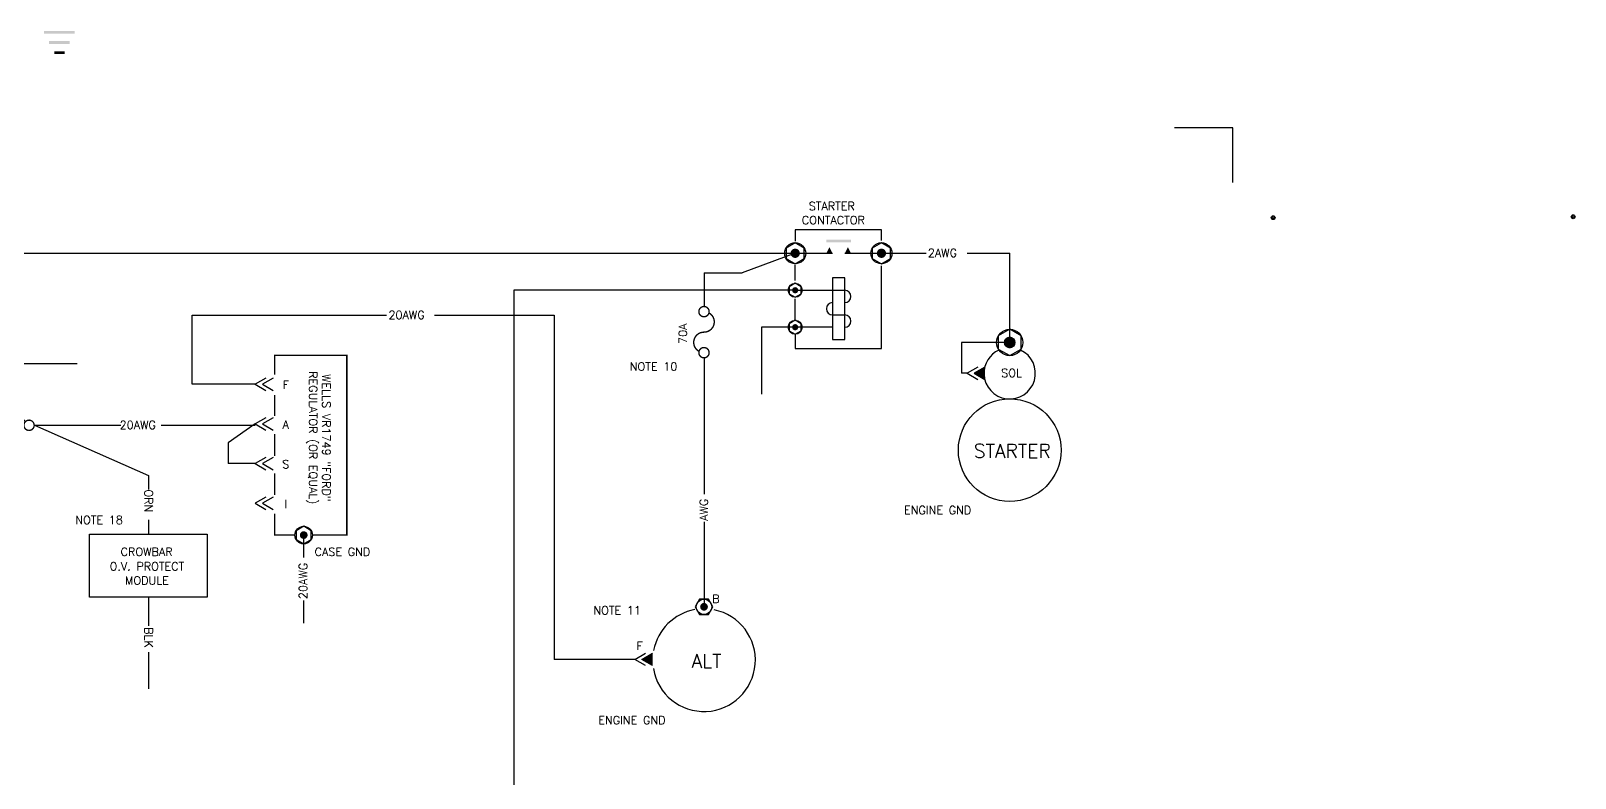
# Model space of a CAD drawing. Extents: x -0.4 to 31.2, y -19.7 to 25.2.
# Drawn here: x 7.79 to 19.07, y 6.11 to 11.57 of the extents above; entities that cross this region are included whole.
import ezdxf
from ezdxf.enums import TextEntityAlignment as Align

# ---------------------------------------------------------------- set-up
doc = ezdxf.new("R2010")
doc.units = 0
doc.header["$LTSCALE"] = 0.5
doc.linetypes.add('HIDDEN', pattern=[0])
doc.layers.get('0').update_dxf_attribs({"linetype": 'CONTINUOUS'})
doc.styles.get("Standard").update_dxf_attribs({"font": 'ROMANS'})

# ---------------------------------------------------------------- blocks, each defined once
blk = doc.blocks.new('SPADETERM')
at = {"color": 0}
for p, q in [((0, 0), (-0.09778629398190475, 0.0564569431535098)), ((-0.09778629398190475, -0.0564569431535098), (0, 0)), ((0.06509466086077254, 0), (-0.03269163312113221, 0.0564569431535098)), ((-0.03269163312113221, -0.0564569431535098), (0.06509466086077254, 0))]:
    blk.add_line(p, q, dxfattribs=at)
blk = doc.blocks.new('SPADTERM')
at = {"color": 0, "xscale": 0.8, "yscale": 0.8, "zscale": 0.8, "rotation": 270}
blk.add_blockref('SPADETERM', (0, 0.05207572868861732), dxfattribs=at)
blk = doc.blocks.new('FUSE')
at = {"color": 0, "const_width": 0.01}
blk.add_lwpolyline([(0.1404259733037172, -0.03625724772812688, -729.2147678623838), (0.1406250000000036, -0.03630921887069505, -0.7745966692415445), (0, 0, 0.7745966692414826), (-0.1406250000000036, 0.03630921887069505, 55.55771820439573), (-0.1380376597728556, 0.03554085559310494, 55.55771820439573)], format="xyb", dxfattribs=at)
blk = doc.blocks.new('CB')
at = {"color": 0, "const_width": 0.01}
for points in [[(-0.1875, 0.1499999999999986), (-0.1125000000000007, 0.1499999999999986)], [(-0.1500000000000021, 0.08409902576697448), (-0.1500000000000021, 0.1499999999999986)]]:
    blk.add_lwpolyline(points, dxfattribs=at)
for points in [[(-0.3047399613886519, -0.03719923071831133, 273.9696988207883), (-0.3052825490245326, -0.0371260646420204, 273.9696988207883)], [(-0.02704903082498689, 0.02597306164975421, 0.4727572666355321), (-0.2729509691754153, 0.02597306164926749, 0.4727572666355321)], [(-0.005842398127015258, -0.03704208935961262, 692.0208592420624), (-0.006056408857205042, -0.03700770070883053, 692.0208592420624)]]:
    blk.add_lwpolyline(points, format="xyb", dxfattribs=at)
blk = doc.blocks.new('DOT')
at = {"color": 0}
for radius in [0.02, 0.01]:
    blk.add_circle((8.1, 9.6), radius, dxfattribs=at)
blk = doc.blocks.new('GND')
at = {"color": 0}
for points in [[(5.2875, 6.46), (5.2875, 6.44), (5.5125, 6.46), (5.5125, 6.44)], [(5.325, 6.385), (5.325, 6.365), (5.475, 6.385), (5.475, 6.365)], [(5.4375, 6.29), (5.4375, 6.31), (5.3625, 6.29), (5.3625, 6.31)]]:
    blk.add_trace(points, dxfattribs=at)
blk = doc.blocks.new('CORNERS')
at = {"color": 0}
blk.add_lwpolyline([(17, 10.60127889820343), (17, 10.99999999999999), (16.57433492604115, 10.99999999999999)], dxfattribs=at)

msp = doc.modelspace()

# ---------------------------------------------------------------- linework, layer by layer
at = {"color": 0}
for p, q in [((6.589930838815071, 9.945442326394389), (13.37433329204255, 9.945442326394389)), ((13.37433329204255, 9.945442326394389), (12.98781923641054, 9.803796984924865)), ((13.39542445069907, 9.945442326394389), (13.64693828136296, 9.945442326394389)), ((13.73693828136287, 9.945442326394389), (14.00433329204255, 9.945442326394389)), ((14.00433329204255, 9.945442326394389), (14.33171851052282, 9.945442326394389)), ((14.62970391743742, 9.945442326394389), (14.94132993321691, 9.945442326394389)), ((14.94132993321691, 9.293880837359158), (14.94132993321691, 9.945442326394389)), ((12.70822799837319, 9.803796984924865), (12.70822799837319, 9.556133926315685)), ((12.70822799837319, 9.803796984924865), (12.98781923641054, 9.803796984924865)), ((13.64693828136296, 9.765442326394034), (13.64693828136296, 9.315442326394479)), ((13.73693828136287, 9.765442326394034), (13.64693828136296, 9.765442326394034)), ((13.73693828136287, 9.315442326394479), (13.73693828136287, 9.765442326394034)), ((13.37433329204255, 9.67544232639439), (11.31913159955399, 9.67544232639439)), ((11.31913159955399, 9.67544232639439), (11.31913159955398, 4.931107705121871)), ((13.3749357057466, 9.67544232639412), (13.73693828136287, 9.67544232639412)), ((8.97055636858898, 8.98913375323713), (8.97055636858898, 9.492582965763606)), ((8.97055636858898, 9.492582965763606), (10.38864495679197, 9.492582965763606)), ((10.74084218722348, 9.492582965763606), (11.61335056069763, 9.492582965763606)), ((11.61335056069763, 9.492582965763606), (11.61335056069763, 6.978868760886161)), ((13.64693828136296, 9.4954423263943), (13.73693828136287, 9.4954423263943)), ((13.37433329204255, 9.40544232639439), (13.12779006236128, 9.40544232639439)), ((13.12779006236128, 9.40544232639439), (13.12779006236128, 8.915528988292607)), ((13.64693828136296, 9.40544232639439), (13.37433329204255, 9.405442326394393)), ((13.64693828136296, 9.315442326394479), (13.73693828136287, 9.315442326394479)), ((14.94132993321691, 9.293880837359158), (14.5893668748648, 9.293880837359158)), ((14.5893668748648, 9.293880837359158), (14.5893668748648, 9.06888083735938)), ((8.12900334199572, 9.139133753237129), (7.607350048091175, 9.139133753237129)), ((12.70822799837319, 9.182864092003662), (12.70822799837319, 8.184861373661033)), ((14.62963230831174, 9.06888083735938), (14.5893668748648, 9.06888083735938)), ((9.430259025987999, 8.98913375323713), (8.97055636858898, 8.98913375323713)), ((7.81880871517126, 8.68913375323713), (8.448105634238674, 8.68913375323713)), ((7.81880871517126, 8.68913375323713), (8.649776711251311, 8.322211311575112)), ((8.743099615170689, 8.68913375323713), (9.430259025987999, 8.68913375323713)), ((9.430259025987999, 8.699133753237131), (9.233389232096538, 8.560120876909302)), ((9.233389232096538, 8.560120876909302), (9.233389232096538, 8.40913375323713)), ((9.430259025987999, 8.40913375323713), (9.233389232096538, 8.40913375323713)), ((8.649776711251311, 8.322211311575112), (8.649776711251311, 8.219887090941363)), ((8.649776711251311, 7.998600604114571), (8.649776711251311, 7.893735187108421)), ((12.70822799837319, 7.983097495045822), (12.70822799837319, 7.363410230455504)), ((8.220274726122122, 7.89373518710842), (9.079278696380499, 7.893735187108421)), ((8.220274726122122, 7.432811222030634), (8.220274726122122, 7.89373518710842)), ((9.079278696380499, 7.893735187108421), (9.079278696380499, 7.432811222030634)), ((9.78446115439025, 7.723657450812815), (9.78446115439025, 7.887219746376086)), ((9.079278696380499, 7.432811222030634), (8.220274726122122, 7.432811222030634)), ((8.649776711251311, 7.432811222030634), (8.649776711251311, 7.224097797624871)), ((9.78446115439025, 7.243455902299413), (9.78446115439025, 7.41011734015625)), ((8.649776711251311, 7.03298672216611), (8.649776711251311, 6.764255255558286)), ((12.20218515547508, 6.978868760886161), (11.61335056069763, 6.978868760886161))]:
    msp.add_line(p, q, dxfattribs=at)
at = {"color": 0, "linetype": 'HIDDEN'}
for points in [[(13.37433329204255, 10.11619554974496), (13.37433329204255, 10.03495502284798)], [(14.00433329204255, 10.03820724695762), (14.00433329204255, 10.11619554974496), (13.37446491775031, 10.11619554974496)], [(13.37281379780447, 9.857708808872545), (13.37281379780447, 9.747595461255067)], [(13.37433329204255, 9.34869240442739), (13.37433329204255, 9.249875986378573), (14.00433329204255, 9.249875986378573), (14.00433329204255, 9.8544565847629)], [(13.37281379780447, 9.61314656414557), (13.37281379780447, 9.460213554396994)]]:
    msp.add_lwpolyline(points, dxfattribs=at)
at = {"color": 0}
for points in [[(13.44090009567851, 9.983874688392707), (13.37433329204255, 10.02230705039102), (13.30776648840658, 9.983874688392707), (13.30776648840658, 9.907009964396071), (13.37433329204255, 9.868577602397757), (13.44090009567851, 9.907009964396071)], [(14.07090009567851, 9.983874688392707), (14.00433329204255, 10.02230705039102), (13.93776648840658, 9.983874688392707), (13.93776648840658, 9.907009964396071), (14.00433329204255, 9.868577602397757), (14.07090009567851, 9.907009964396071)], [(13.41871116113319, 9.701063901059932), (13.37433329204255, 9.726685475725478), (13.3299554229519, 9.701063901059932), (13.3299554229519, 9.649820751728846), (13.37433329204255, 9.6241991770633), (13.41871116113319, 9.649820751728846)], [(13.41871116113319, 9.431063901059932), (13.37433329204255, 9.456685475725479), (13.3299554229519, 9.431063901059932), (13.3299554229519, 9.379820751728847), (13.37433329204255, 9.3541991770633), (13.41871116113319, 9.379820751728847)], [(15.02453843776187, 9.341921289857051), (14.94132993321691, 9.389961742354949), (14.85812142867196, 9.341921289857051), (14.85812142867196, 9.24584038486126), (14.94132993321691, 9.197799932363367), (15.02453843776187, 9.24584038486126)], [(9.839933490753552, 7.919246714708017), (9.78446115439025, 7.951273683039947), (9.728988818026949, 7.919246714708017), (9.728988818026949, 7.855192778044156), (9.78446115439025, 7.823165809712222), (9.839933490753552, 7.855192778044156)], [(12.67620103004126, 7.418882566818809), (12.64417406170933, 7.363410230455507), (12.67620103004126, 7.307937894092206), (12.74025496670512, 7.307937894092206), (12.77228193503705, 7.363410230455507), (12.74025496670512, 7.418882566818809)]]:
    msp.add_lwpolyline(points, close=True, dxfattribs=at)
for points, const_width in [([(13.35745829204257, 9.945442326394389, 1), (13.39120829204253, 9.945442326394389, 1)], 0.03374999999996624), ([(13.98745829204257, 9.945442326394389, 1), (14.02120829204253, 9.945442326394389, 1)], 0.03374999999996624), ([(13.36308329204256, 9.67544232639439, 1), (13.38558329204253, 9.67544232639439, 1)], 0.0224999999999775), ([(13.36308329204256, 9.40544232639439, 1), (13.38558329204253, 9.40544232639439, 1)], 0.0224999999999775), ([(14.92023618321694, 9.293880837359158, 1), (14.96242368321689, 9.293880837359158, 1)], 0.04218749999995781), ([(9.770398654390263, 7.887219746376086, 1), (9.798523654390237, 7.887219746376086, 1)], 0.02812499999997187), ([(12.70822799837319, 7.34934773045552, 1), (12.70822799837319, 7.377472730455491, 1)], 0.02812499999997187)]:
    msp.add_lwpolyline(points, format="xyb", close=True, dxfattribs=dict(at, const_width=const_width))
at = {"color": 0, "const_width": 0.01}
for points in [[(9.879791551470694, 9.199701909756111), (9.573075109651509, 9.199701909756111), (9.573075109651509, 9.058002166420579)], [(9.848515091054109, 7.887219746376086), (10.09924575571712, 7.887219746376086), (10.09924575571712, 9.199701909756111), (9.813141226487685, 9.199701909756111)], [(9.573075109651509, 8.911470547544603), (9.573075109651509, 8.757018257737107)], [(9.573075109651509, 8.626327911736594), (9.573075109651509, 8.463955019985157)], [(9.573075109651509, 8.337224974956614), (9.573075109651509, 8.17921562236314)], [(9.573075109651509, 8.0448237625983), (9.573075109651509, 7.887219746376086), (9.720407217726391, 7.887219746376086)]]:
    msp.add_lwpolyline(points, dxfattribs=at)
at = {"color": 0}
for centre, radius in [((13.37433329204255, 9.945442326394389), 0.07686472399663248), ((14.00433329204255, 9.945442326394389), 0.07686472399663248), ((13.37433329204255, 9.67544232639439), 0.05124314933108796), ((13.37433329204255, 9.40544232639439), 0.05124314933108796), ((14.94132993321691, 9.293880837359158), 0.09608090499579061), ((14.94132993321691, 9.293880837359158), 0.03749999999996215), ((14.94132993321691, 8.507929058268843), 0.374999999999625), ((9.78446115439025, 7.887219746376086), 0.06405393666385996), ((12.70822799837319, 7.363410230455507), 0.05624999999994455)]:
    msp.add_circle(centre, radius, dxfattribs=at)
for centre, radius, start, end in [((13.73693828136287, 9.630442326394164), 0.04499999999995458, 270, 90), ((13.64693828136296, 9.540442326394253), 0.04499999999995511, 90, 270), ((13.73693828136287, 9.450442326394345), 0.04499999999995458, 270, 90), ((14.94132993321691, 9.06888083735938), 0.1874999999998125, 114.8711614151922, 181.7134546468403), ((14.94132993321691, 9.06888083735938), 0.1874999999998125, 181.7134546468403, 65.12883858481136), ((12.70822799837319, 6.973719876599361), 0.374999999999625, 189.5288726264197, 78.47662340073997), ((12.70822799837319, 6.973719876599361), 0.374999999999625, 100.3237550180997, 169.0232062297209)]:
    msp.add_arc(centre, radius, start, end, dxfattribs=at)
for points in [[(13.64693828136295, 9.945442326394389), (13.62443828136298, 9.990442326394348), (13.601938281363, 9.945442326394389)], [(13.73693828136286, 9.945442326394389), (13.75943828136284, 9.990442326394348), (13.78193828136282, 9.945442326394389)], [(14.68170803700036, 9.06888083735938), (14.75993707218588, 9.114046391882187), (14.75993707218588, 9.023715282836573)], [(12.2542608841637, 6.978868760886161), (12.33248991934922, 6.933703206363354), (12.33248991934922, 7.024034315408969)]]:
    msp.add_solid(points, dxfattribs=at)
msp.add_trace([(13.601938281363, 10.04444232639429), (13.601938281363, 10.02644232639431), (13.78193828136282, 10.04444232639429), (13.78193828136282, 10.02644232639431)], dxfattribs=at)

# ---------------------------------------------------------------- block references
for name, p in [('GND', (2.599710378218011, 5.109721380739672)), ('CORNERS', (-0.4283844408829064, -0.1390297216197087)), ('CB', (7.778092709462262, 8.68913375323713))]:
    msp.add_blockref(name, p, dxfattribs=at)
at = {"color": 0, "xscale": 0.7, "yscale": 0.7, "zscale": 0.7}
for p in [(11.19597066849074, 3.485032078553477), (13.38728937070332, 3.49214869867831)]:
    msp.add_blockref('DOT', p, dxfattribs=at)
at = {"color": 0, "rotation": 270}
for name, p in [('FUSE', (12.70811192254447, 9.36939745664358)), ('SPADTERM', (9.430259025987999, 8.98913375323713)), ('SPADTERM', (14.62963230831174, 9.06888083735938)), ('SPADTERM', (9.430259025987999, 8.699133753237131)), ('SPADTERM', (9.430259025987999, 8.40913375323713)), ('SPADTERM', (9.430259025987999, 8.119133753237131))]:
    msp.add_blockref(name, p, dxfattribs=at)
at = {"color": 0, "xscale": -1, "rotation": 270}
msp.add_blockref('SPADTERM', (12.20218515547508, 6.978868760886161), dxfattribs=at)

# ---------------------------------------------------------------- texts
at = {"color": 0}
for s, height, p in [('STARTER', 0.05999999999994, (13.47317295068866, 10.26029605182729)), ('CONTACTOR', 0.05999999999994, (13.42304239486405, 10.15743890897026)), ('2AWG', 0.05999961599994003, (14.34293741490484, 9.91792017710457)), ('20AWG', 0.05999961599994003, (10.40324084178679, 9.465060816473791)), ('NOTE 10', 0.05999999999994, (12.16629480865338, 9.088221626402314)), ('20AWG', 0.05999961599994003, (8.439581904353625, 8.661611603947314)), ('NOTE 18', 0.05999961599994003, (8.115627887143017, 7.967630477767532)), ('B', 0.06, (12.76776314278188, 7.39196235553829)), ('NOTE 11', 0.05999999999994, (11.90025408696964, 7.307267408317658))]:
    msp.add_text(s, height=height, dxfattribs=at).set_placement(p)
for s, rotation, p in [('70A', 90, (12.58330612688113, 9.282803848922917)), ('ORN', 270, (8.621557901098546, 8.220790824298062)), ('AWG', 90, (12.7367374213432, 7.991115493352691)), ('20AWG', 90, (9.809708665557713, 7.419679969334061)), ('BLK', 270, (8.62212561081488, 7.214943026326919))]:
    msp.add_text(s, height=0.05999999999994, rotation=rotation, dxfattribs=at).set_placement(p)
for s, p in [('REGULATOR (OR EQUAL)', (9.823113884846432, 8.598272068514499)), ('WELLS VR1749 "FORD"', (9.92025674198929, 8.598272068514499))]:
    msp.add_text(s, height=0.06, rotation=270, dxfattribs=at).set_placement(p, align=Align.CENTER)
for s, height, p in [('SOL', 0.06, (14.9551040770043, 9.041062531305247)), ('F', 0.05999961599994003, (9.653430529668945, 8.95443596203529)), ('A', 0.05999961599994003, (9.653430529668945, 8.664435962035292)), ('STARTER', 0.1, (14.96010766007017, 8.452370850707904)), ('S', 0.05999961599994003, (9.653430529668945, 8.37443596203529)), ('I', 0.05999961599994003, (9.653430529668945, 8.084435962035291)), ('ENGINE GND', 0.06, (14.41466610580194, 8.039698746311313)), ('CROWBAR', 0.05999999999994002, (8.636994317143309, 7.735065239114647)), ('CASE GND', 0.06, (10.06691510916121, 7.734748302274191)), ('O.V. PROTECT', 0.05999999999994002, (8.639134098629235, 7.629002139568242)), ('MODULE', 0.05999999999994002, (8.639134098629235, 7.525691598030024)), ('F', 0.06, (12.23803304312561, 7.047939749206272)), ('ALT', 0.1, (12.72700572522645, 6.918161669038422)), ('ENGINE GND', 0.06, (12.18156417095822, 6.505489564641831))]:
    msp.add_text(s, height=height, dxfattribs=at).set_placement(p, align=Align.CENTER)

doc.saveas('drawing.dxf')
